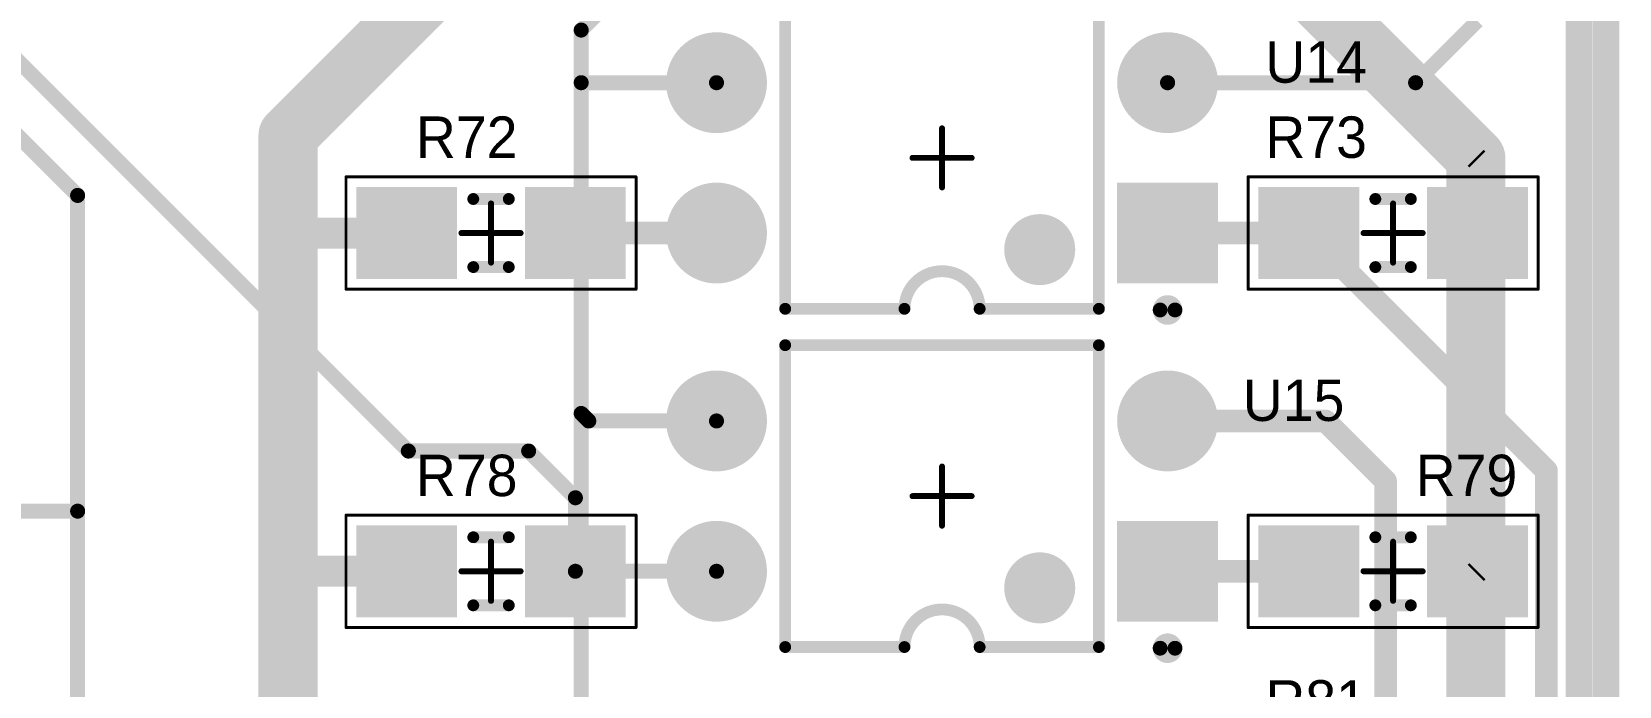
# Model space of a CAD drawing. Header units: millimetres. Extents: x 37 to 246, y 26 to 184.
# Drawn here: x 169.41 to 196.23, y 123.79 to 134.85 of the extents above; entities that cross this region are included whole.
import ezdxf

# ---------------------------------------------------------------- set-up
doc = ezdxf.new("R2010")
doc.units = ezdxf.units.MM
for name, color, linetype in [('BottomLayer', 5, 'Continuous'), ('BottomSolder', 6, 'Continuous'), ('Mechanical15', 56, 'Continuous'), ('MultiLayer', 9, 'Continuous'), ('PadHoleLayer', 156, 'Continuous'), ('TopLayer', 1, 'Continuous'), ('TopOverlay', 2, 'Continuous'), ('TopPaste', 8, 'Continuous'), ('TopSolder', 216, 'Continuous'), ('ViaHoleLayer', 16, 'Continuous')]:
    doc.layers.add(name, color=color, linetype=linetype)

msp = doc.modelspace()

# ---------------------------------------------------------------- linework, layer by layer
at = {"layer": 'BottomLayer'}
for points, const_width in [([(195.904, 87.306), (195.904, 145.091)], 0.254), ([(195.45, 86.998), (195.45, 138.687)], 0.254), ([(178.689, 134.874), (180.975, 137.16)], 0.254), ([(173.736, 133.096), (177.165, 136.525)], 1), ([(190.881, 135.636), (193.802, 132.715)], 1), ([(178.689, 133.985), (178.689, 134.874)], 0.254), ([(178.689, 128.397), (178.689, 133.985)], 0.254), ([(178.689, 133.985), (180.975, 133.985)], 0.254), ([(173.736, 131.445), (173.736, 133.096)], 1), ([(193.802, 124.333), (193.802, 132.715)], 1), ([(173.736, 125.73), (173.736, 131.445)], 1), ([(178.689, 122.047), (178.689, 128.397)], 0.254), ([(178.689, 128.397), (178.816, 128.27)], 0.254), ([(178.816, 128.27), (180.975, 128.27)], 0.254), ([(173.736, 119.38), (173.736, 125.73)], 1), ([(193.802, 122.809), (193.802, 124.333)], 1)]:
    msp.add_lwpolyline(points, dxfattribs=dict(at, const_width=const_width))
for points, const_width in [([(178.625, 134.874, 1), (178.752, 134.874, 1)], 0.127), ([(178.625, 134.874, 1), (178.752, 134.874, 1)], 0.127), ([(180.6, 133.985, 1), (181.35, 133.985, 1)], 0.75), ([(188.22, 133.985, 1), (188.97, 133.985, 1)], 0.75), ([(178.625, 133.985, 1), (178.752, 133.985, 1)], 0.127), ([(178.625, 133.985, 1), (178.752, 133.985, 1)], 0.127), ([(178.625, 133.985, 1), (178.752, 133.985, 1)], 0.127), ([(180.911, 133.985, 1), (181.038, 133.985, 1)], 0.127), ([(173.486, 133.096, 1), (173.986, 133.096, 1)], 0.5), ([(173.486, 133.096, 1), (173.986, 133.096, 1)], 0.5), ([(193.552, 132.715, 1), (194.052, 132.715, 1)], 0.5), ([(193.552, 132.715, 1), (194.052, 132.715, 1)], 0.5), ([(193.602, 132.715, 1), (194.002, 132.715, 1)], 0.4), ([(180.6, 131.445, 1), (181.35, 131.445, 1)], 0.75), ([(173.486, 131.445, 1), (173.986, 131.445, 1)], 0.5), ([(173.486, 131.445, 1), (173.986, 131.445, 1)], 0.5), ([(173.536, 131.445, 1), (173.936, 131.445, 1)], 0.4), ([(180.6, 128.27, 1), (181.35, 128.27, 1)], 0.75), ([(188.22, 128.27, 1), (188.97, 128.27, 1)], 0.75), ([(178.625, 128.397, 1), (178.752, 128.397, 1)], 0.127), ([(178.625, 128.397, 1), (178.752, 128.397, 1)], 0.127), ([(178.625, 128.397, 1), (178.752, 128.397, 1)], 0.127), ([(178.752, 128.27, 1), (178.88, 128.27, 1)], 0.127), ([(178.752, 128.27, 1), (178.88, 128.27, 1)], 0.127), ([(180.911, 128.27, 1), (181.038, 128.27, 1)], 0.127), ([(180.6, 125.73, 1), (181.35, 125.73, 1)], 0.75), ([(173.486, 125.73, 1), (173.986, 125.73, 1)], 0.5), ([(173.486, 125.73, 1), (173.986, 125.73, 1)], 0.5), ([(173.536, 125.73, 1), (173.936, 125.73, 1)], 0.4), ([(193.552, 124.333, 1), (194.052, 124.333, 1)], 0.5), ([(193.552, 124.333, 1), (194.052, 124.333, 1)], 0.5), ([(193.602, 124.333, 1), (194.002, 124.333, 1)], 0.4)]:
    msp.add_lwpolyline(points, format="xyb", close=True, dxfattribs=dict(at, const_width=const_width))
for points in [[(189.345, 132.195), (187.845, 132.195), (189.345, 130.695), (187.845, 130.695)], [(189.345, 126.48), (187.845, 126.48), (189.345, 124.98), (187.845, 124.98)]]:
    msp.add_solid(points, dxfattribs=at)
at = {"layer": 'BottomSolder', "const_width": 0.852}
for points in [[(180.549, 133.985, 1), (181.401, 133.985, 1)], [(188.169, 133.985, 1), (189.021, 133.985, 1)], [(180.549, 131.445, 1), (181.401, 131.445, 1)], [(180.549, 128.27, 1), (181.401, 128.27, 1)], [(188.169, 128.27, 1), (189.021, 128.27, 1)], [(180.549, 125.73, 1), (181.401, 125.73, 1)]]:
    msp.add_lwpolyline(points, format="xyb", close=True, dxfattribs=at)
at = {"layer": 'BottomSolder'}
for points in [[(189.447, 132.297), (187.743, 132.297), (189.447, 130.593), (187.743, 130.593)], [(189.447, 126.582), (187.743, 126.582), (189.447, 124.878), (187.743, 124.878)]]:
    msp.add_solid(points, dxfattribs=at)
at = {"layer": 'Mechanical15'}
for points, const_width in [([(184.785, 132.215), (184.785, 133.215)], 0.1), ([(184.285, 132.715), (185.285, 132.715)], 0.1), ([(174.715, 130.495), (174.715, 132.395)], 0.05), ([(174.715, 132.395), (179.615, 132.395)], 0.05), ([(179.615, 130.495), (179.615, 132.395)], 0.05), ([(189.955, 132.395), (194.855, 132.395)], 0.05), ([(189.955, 130.495), (189.955, 132.395)], 0.05), ([(194.855, 130.495), (194.855, 132.395)], 0.05), ([(177.165, 130.945), (177.165, 131.945)], 0.1), ([(192.405, 130.945), (192.405, 131.945)], 0.1), ([(176.665, 131.445), (177.665, 131.445)], 0.1), ([(191.905, 131.445), (192.905, 131.445)], 0.1), ([(174.715, 130.495), (179.615, 130.495)], 0.05), ([(189.955, 130.495), (194.855, 130.495)], 0.05), ([(184.785, 126.5), (184.785, 127.5)], 0.1), ([(184.285, 127), (185.285, 127)], 0.1), ([(174.715, 124.78), (174.715, 126.68)], 0.05), ([(174.715, 126.68), (179.615, 126.68)], 0.05), ([(179.615, 124.78), (179.615, 126.68)], 0.05), ([(189.955, 126.68), (194.855, 126.68)], 0.05), ([(189.955, 124.78), (189.955, 126.68)], 0.05), ([(194.855, 124.78), (194.855, 126.68)], 0.05), ([(177.165, 125.23), (177.165, 126.23)], 0.1), ([(192.405, 125.23), (192.405, 126.23)], 0.1), ([(176.665, 125.73), (177.665, 125.73)], 0.1), ([(191.905, 125.73), (192.905, 125.73)], 0.1), ([(174.715, 124.78), (179.615, 124.78)], 0.05), ([(189.955, 124.78), (194.855, 124.78)], 0.05)]:
    msp.add_lwpolyline(points, dxfattribs=dict(at, const_width=const_width))
for points, const_width in [([(184.76, 133.215, 1), (184.81, 133.215, 1)], 0.05), ([(184.26, 132.715, 1), (184.31, 132.715, 1)], 0.05), ([(185.26, 132.715, 1), (185.31, 132.715, 1)], 0.05), ([(174.703, 132.395, 1), (174.727, 132.395, 1)], 0.025), ([(174.703, 132.395, 1), (174.727, 132.395, 1)], 0.025), ([(179.603, 132.395, 1), (179.627, 132.395, 1)], 0.025), ([(179.603, 132.395, 1), (179.627, 132.395, 1)], 0.025), ([(184.76, 132.215, 1), (184.81, 132.215, 1)], 0.05), ([(189.943, 132.395, 1), (189.967, 132.395, 1)], 0.025), ([(189.943, 132.395, 1), (189.967, 132.395, 1)], 0.025), ([(194.843, 132.395, 1), (194.867, 132.395, 1)], 0.025), ([(194.843, 132.395, 1), (194.867, 132.395, 1)], 0.025), ([(177.14, 131.945, 1), (177.19, 131.945, 1)], 0.05), ([(192.38, 131.945, 1), (192.43, 131.945, 1)], 0.05), ([(176.64, 131.445, 1), (176.69, 131.445, 1)], 0.05), ([(177.64, 131.445, 1), (177.69, 131.445, 1)], 0.05), ([(191.88, 131.445, 1), (191.93, 131.445, 1)], 0.05), ([(192.88, 131.445, 1), (192.93, 131.445, 1)], 0.05), ([(177.14, 130.945, 1), (177.19, 130.945, 1)], 0.05), ([(192.38, 130.945, 1), (192.43, 130.945, 1)], 0.05), ([(174.703, 130.495, 1), (174.727, 130.495, 1)], 0.025), ([(174.703, 130.495, 1), (174.727, 130.495, 1)], 0.025), ([(179.603, 130.495, 1), (179.627, 130.495, 1)], 0.025), ([(179.603, 130.495, 1), (179.627, 130.495, 1)], 0.025), ([(189.943, 130.495, 1), (189.967, 130.495, 1)], 0.025), ([(189.943, 130.495, 1), (189.967, 130.495, 1)], 0.025), ([(194.843, 130.495, 1), (194.867, 130.495, 1)], 0.025), ([(194.843, 130.495, 1), (194.867, 130.495, 1)], 0.025), ([(184.76, 127.5, 1), (184.81, 127.5, 1)], 0.05), ([(184.26, 127, 1), (184.31, 127, 1)], 0.05), ([(185.26, 127, 1), (185.31, 127, 1)], 0.05), ([(174.703, 126.68, 1), (174.727, 126.68, 1)], 0.025), ([(174.703, 126.68, 1), (174.727, 126.68, 1)], 0.025), ([(179.603, 126.68, 1), (179.627, 126.68, 1)], 0.025), ([(179.603, 126.68, 1), (179.627, 126.68, 1)], 0.025), ([(189.943, 126.68, 1), (189.967, 126.68, 1)], 0.025), ([(189.943, 126.68, 1), (189.967, 126.68, 1)], 0.025), ([(194.843, 126.68, 1), (194.867, 126.68, 1)], 0.025), ([(194.843, 126.68, 1), (194.867, 126.68, 1)], 0.025), ([(184.76, 126.5, 1), (184.81, 126.5, 1)], 0.05), ([(177.14, 126.23, 1), (177.19, 126.23, 1)], 0.05), ([(192.38, 126.23, 1), (192.43, 126.23, 1)], 0.05), ([(176.64, 125.73, 1), (176.69, 125.73, 1)], 0.05), ([(177.64, 125.73, 1), (177.69, 125.73, 1)], 0.05), ([(191.88, 125.73, 1), (191.93, 125.73, 1)], 0.05), ([(192.88, 125.73, 1), (192.93, 125.73, 1)], 0.05), ([(177.14, 125.23, 1), (177.19, 125.23, 1)], 0.05), ([(192.38, 125.23, 1), (192.43, 125.23, 1)], 0.05), ([(174.703, 124.78, 1), (174.727, 124.78, 1)], 0.025), ([(174.703, 124.78, 1), (174.727, 124.78, 1)], 0.025), ([(179.603, 124.78, 1), (179.627, 124.78, 1)], 0.025), ([(179.603, 124.78, 1), (179.627, 124.78, 1)], 0.025), ([(189.943, 124.78, 1), (189.967, 124.78, 1)], 0.025), ([(189.943, 124.78, 1), (189.967, 124.78, 1)], 0.025), ([(194.843, 124.78, 1), (194.867, 124.78, 1)], 0.025), ([(194.843, 124.78, 1), (194.867, 124.78, 1)], 0.025)]:
    msp.add_lwpolyline(points, format="xyb", close=True, dxfattribs=dict(at, const_width=const_width))
at = {"layer": 'MultiLayer', "const_width": 0.4}
for points in [[(193.602, 132.715, 1), (194.002, 132.715, 1)], [(173.536, 131.445, 1), (173.936, 131.445, 1)], [(173.536, 125.73, 1), (173.936, 125.73, 1)], [(193.602, 124.333, 1), (194.002, 124.333, 1)]]:
    msp.add_lwpolyline(points, format="xyb", close=True, dxfattribs=at)
at = {"layer": 'PadHoleLayer', "const_width": 0.45}
for points in [[(180.75, 133.985, 1), (181.2, 133.985, 1)], [(188.37, 133.985, 1), (188.82, 133.985, 1)], [(180.75, 131.445, 1), (181.2, 131.445, 1)], [(188.37, 131.445, 1), (188.82, 131.445, 1)], [(180.75, 128.27, 1), (181.2, 128.27, 1)], [(188.37, 128.27, 1), (188.82, 128.27, 1)], [(180.75, 125.73, 1), (181.2, 125.73, 1)], [(188.37, 125.73, 1), (188.82, 125.73, 1)]]:
    msp.add_lwpolyline(points, format="xyb", close=True, dxfattribs=at)
at = {"layer": 'TopLayer'}
for points, const_width in [([(196.099, 117.309), (196.099, 143.146)], 0.254), ([(195.58, 117.094), (195.58, 138.049)], 0.384), ([(167.513, 136.017), (175.768, 127.762)], 0.254), ([(192.786, 133.985), (193.83, 135.029)], 0.254), ([(188.595, 133.985), (192.786, 133.985)], 0.254), ([(168.895, 133.365), (170.18, 132.08)], 0.254), ([(193.802, 132.715), (193.83, 132.687)], 0.384), ([(193.83, 131.445), (193.83, 132.687)], 0.384), ([(170.18, 126.746), (170.18, 132.08)], 0.254), ([(173.736, 131.445), (175.74, 131.445)], 0.524), ([(178.59, 131.445), (180.975, 131.445)], 0.384), ([(188.595, 131.445), (190.98, 131.445)], 0.384), ([(190.98, 131.445), (194.996, 127.429)], 0.384), ([(188.595, 128.27), (191.262, 128.27)], 0.384), ([(191.262, 128.27), (192.278, 127.254)], 0.384), ([(175.768, 127.762), (177.8, 127.762)], 0.254), ([(177.8, 127.762), (178.59, 126.972)], 0.254), ([(192.278, 117.729), (192.278, 127.254)], 0.384), ([(194.996, 116.523), (194.996, 127.429)], 0.384), ([(168.275, 126.746), (170.18, 126.746)], 0.254), ([(170.18, 123.19), (170.18, 126.746)], 0.254), ([(178.59, 125.73), (178.59, 126.972)], 0.254), ([(173.736, 125.73), (175.74, 125.73)], 0.524), ([(178.59, 125.73), (180.975, 125.73)], 0.254), ([(188.595, 125.73), (190.98, 125.73)], 0.384), ([(193.802, 125.702), (193.83, 125.73)], 0.384), ([(193.802, 124.333), (193.802, 125.702)], 0.384)]:
    msp.add_lwpolyline(points, dxfattribs=dict(at, const_width=const_width))
for points, const_width in [([(180.6, 133.985, 1), (181.35, 133.985, 1)], 0.75), ([(188.22, 133.985, 1), (188.97, 133.985, 1)], 0.75), ([(188.531, 133.985, 1), (188.659, 133.985, 1)], 0.127), ([(192.722, 133.985, 1), (192.85, 133.985, 1)], 0.127), ([(192.722, 133.985, 1), (192.85, 133.985, 1)], 0.127), ([(193.602, 132.715, 1), (194.002, 132.715, 1)], 0.4), ([(193.706, 132.715, 1), (193.898, 132.715, 1)], 0.192), ([(193.734, 132.687, 1), (193.926, 132.687, 1)], 0.192), ([(193.734, 132.687, 1), (193.926, 132.687, 1)], 0.192), ([(170.117, 132.08, 1), (170.244, 132.08, 1)], 0.127), ([(170.117, 132.08, 1), (170.244, 132.08, 1)], 0.127), ([(180.6, 131.445, 1), (181.35, 131.445, 1)], 0.75), ([(173.536, 131.445, 1), (173.936, 131.445, 1)], 0.4), ([(173.605, 131.445, 1), (173.867, 131.445, 1)], 0.262), ([(175.609, 131.445, 1), (175.871, 131.445, 1)], 0.262), ([(178.494, 131.445, 1), (178.686, 131.445, 1)], 0.192), ([(180.879, 131.445, 1), (181.071, 131.445, 1)], 0.192), ([(188.499, 131.445, 1), (188.691, 131.445, 1)], 0.192), ([(190.884, 131.445, 1), (191.076, 131.445, 1)], 0.192), ([(190.884, 131.445, 1), (191.076, 131.445, 1)], 0.192), ([(193.734, 131.445, 1), (193.926, 131.445, 1)], 0.192), ([(180.6, 128.27, 1), (181.35, 128.27, 1)], 0.75), ([(188.22, 128.27, 1), (188.97, 128.27, 1)], 0.75), ([(188.499, 128.27, 1), (188.691, 128.27, 1)], 0.192), ([(191.166, 128.27, 1), (191.358, 128.27, 1)], 0.192), ([(191.166, 128.27, 1), (191.358, 128.27, 1)], 0.192), ([(175.704, 127.762, 1), (175.832, 127.762, 1)], 0.127), ([(175.704, 127.762, 1), (175.832, 127.762, 1)], 0.127), ([(177.737, 127.762, 1), (177.863, 127.762, 1)], 0.127), ([(177.737, 127.762, 1), (177.863, 127.762, 1)], 0.127), ([(192.182, 127.254, 1), (192.374, 127.254, 1)], 0.192), ([(192.182, 127.254, 1), (192.374, 127.254, 1)], 0.192), ([(194.9, 127.429, 1), (195.092, 127.429, 1)], 0.192), ([(194.9, 127.429, 1), (195.092, 127.429, 1)], 0.192), ([(170.117, 126.746, 1), (170.244, 126.746, 1)], 0.127), ([(170.117, 126.746, 1), (170.244, 126.746, 1)], 0.127), ([(170.117, 126.746, 1), (170.244, 126.746, 1)], 0.127), ([(178.527, 126.972, 1), (178.654, 126.972, 1)], 0.127), ([(178.527, 126.972, 1), (178.654, 126.972, 1)], 0.127), ([(180.6, 125.73, 1), (181.35, 125.73, 1)], 0.75), ([(173.536, 125.73, 1), (173.936, 125.73, 1)], 0.4), ([(173.605, 125.73, 1), (173.867, 125.73, 1)], 0.262), ([(175.609, 125.73, 1), (175.871, 125.73, 1)], 0.262), ([(178.527, 125.73, 1), (178.654, 125.73, 1)], 0.127), ([(178.527, 125.73, 1), (178.654, 125.73, 1)], 0.127), ([(180.911, 125.73, 1), (181.038, 125.73, 1)], 0.127), ([(188.499, 125.73, 1), (188.691, 125.73, 1)], 0.192), ([(190.884, 125.73, 1), (191.076, 125.73, 1)], 0.192), ([(193.706, 125.702, 1), (193.898, 125.702, 1)], 0.192), ([(193.706, 125.702, 1), (193.898, 125.702, 1)], 0.192), ([(193.734, 125.73, 1), (193.926, 125.73, 1)], 0.192), ([(193.602, 124.333, 1), (194.002, 124.333, 1)], 0.4), ([(193.706, 124.333, 1), (193.898, 124.333, 1)], 0.192)]:
    msp.add_lwpolyline(points, format="xyb", close=True, dxfattribs=dict(at, const_width=const_width))
for points in [[(174.99, 132.12), (174.99, 130.77), (176.49, 132.12), (176.49, 130.77)], [(177.84, 132.12), (177.84, 130.77), (179.34, 132.12), (179.34, 130.77)], [(189.345, 132.195), (187.845, 132.195), (189.345, 130.695), (187.845, 130.695)], [(191.73, 130.77), (191.73, 132.12), (190.23, 130.77), (190.23, 132.12)], [(194.58, 130.77), (194.58, 132.12), (193.08, 130.77), (193.08, 132.12)], [(174.99, 126.405), (174.99, 125.055), (176.49, 126.405), (176.49, 125.055)], [(177.84, 126.405), (177.84, 125.055), (179.34, 126.405), (179.34, 125.055)], [(189.345, 126.48), (187.845, 126.48), (189.345, 124.98), (187.845, 124.98)], [(191.73, 125.055), (191.73, 126.405), (190.23, 125.055), (190.23, 126.405)], [(194.58, 125.055), (194.58, 126.405), (193.08, 125.055), (193.08, 126.405)]]:
    msp.add_solid(points, dxfattribs=at)
at = {"layer": 'TopOverlay', "const_width": 0.2}
for points in [[(182.135, 130.165), (182.135, 135.265)], [(187.435, 130.165), (187.435, 135.265)], [(176.865, 132.02), (177.465, 132.02)], [(192.105, 132.02), (192.705, 132.02)], [(176.865, 130.87), (177.465, 130.87)], [(192.105, 130.87), (192.705, 130.87)], [(182.135, 130.165), (184.15, 130.165)], [(185.42, 130.165), (187.435, 130.165)], [(182.135, 129.55), (187.435, 129.55)], [(182.135, 124.45), (182.135, 129.55)], [(187.435, 124.45), (187.435, 129.55)], [(176.865, 126.305), (177.465, 126.305)], [(192.105, 126.305), (192.705, 126.305)], [(176.865, 125.155), (177.465, 125.155)], [(192.105, 125.155), (192.705, 125.155)], [(182.135, 124.45), (184.15, 124.45)], [(185.42, 124.45), (187.435, 124.45)]]:
    msp.add_lwpolyline(points, dxfattribs=at)
at = {"layer": 'TopOverlay'}
for points, const_width in [([(176.815, 132.02, 1), (176.915, 132.02, 1)], 0.1), ([(177.415, 132.02, 1), (177.515, 132.02, 1)], 0.1), ([(192.055, 132.02, 1), (192.155, 132.02, 1)], 0.1), ([(192.655, 132.02, 1), (192.755, 132.02, 1)], 0.1), ([(186.735, 131.165, 1), (186.135, 131.165, 1)], 0.6), ([(185.985, 131.165, 1), (186.285, 131.165, 1)], 0.3), ([(186.585, 131.165, 1), (186.885, 131.165, 1)], 0.3), ([(176.815, 130.87, 1), (176.915, 130.87, 1)], 0.1), ([(177.415, 130.87, 1), (177.515, 130.87, 1)], 0.1), ([(192.055, 130.87, 1), (192.155, 130.87, 1)], 0.1), ([(192.655, 130.87, 1), (192.755, 130.87, 1)], 0.1), ([(188.72, 130.145, 1), (188.47, 130.145, 1)], 0.25), ([(182.085, 130.165, 1), (182.185, 130.165, 1)], 0.1), ([(182.085, 130.165, 1), (182.185, 130.165, 1)], 0.1), ([(184.1, 130.165, 1), (184.2, 130.165, 1)], 0.1), ([(184.1, 130.165, 1), (184.2, 130.165, 1)], 0.1), ([(185.37, 130.165, 1), (185.47, 130.165, 1)], 0.1), ([(185.37, 130.165, 1), (185.47, 130.165, 1)], 0.1), ([(187.385, 130.165, 1), (187.485, 130.165, 1)], 0.1), ([(187.385, 130.165, 1), (187.485, 130.165, 1)], 0.1), ([(188.407, 130.145, 1), (188.532, 130.145, 1)], 0.125), ([(188.658, 130.145, 1), (188.783, 130.145, 1)], 0.125), ([(182.085, 129.55, 1), (182.185, 129.55, 1)], 0.1), ([(182.085, 129.55, 1), (182.185, 129.55, 1)], 0.1), ([(187.385, 129.55, 1), (187.485, 129.55, 1)], 0.1), ([(187.385, 129.55, 1), (187.485, 129.55, 1)], 0.1), ([(176.815, 126.305, 1), (176.915, 126.305, 1)], 0.1), ([(177.415, 126.305, 1), (177.515, 126.305, 1)], 0.1), ([(192.055, 126.305, 1), (192.155, 126.305, 1)], 0.1), ([(192.655, 126.305, 1), (192.755, 126.305, 1)], 0.1), ([(186.735, 125.45, 1), (186.135, 125.45, 1)], 0.6), ([(185.985, 125.45, 1), (186.285, 125.45, 1)], 0.3), ([(186.585, 125.45, 1), (186.885, 125.45, 1)], 0.3), ([(176.815, 125.155, 1), (176.915, 125.155, 1)], 0.1), ([(177.415, 125.155, 1), (177.515, 125.155, 1)], 0.1), ([(192.055, 125.155, 1), (192.155, 125.155, 1)], 0.1), ([(192.655, 125.155, 1), (192.755, 125.155, 1)], 0.1), ([(182.085, 124.45, 1), (182.185, 124.45, 1)], 0.1), ([(182.085, 124.45, 1), (182.185, 124.45, 1)], 0.1), ([(184.1, 124.45, 1), (184.2, 124.45, 1)], 0.1), ([(184.1, 124.45, 1), (184.2, 124.45, 1)], 0.1), ([(185.37, 124.45, 1), (185.47, 124.45, 1)], 0.1), ([(185.37, 124.45, 1), (185.47, 124.45, 1)], 0.1), ([(187.385, 124.45, 1), (187.485, 124.45, 1)], 0.1), ([(187.385, 124.45, 1), (187.485, 124.45, 1)], 0.1), ([(188.72, 124.43, 1), (188.47, 124.43, 1)], 0.25), ([(188.407, 124.43, 1), (188.532, 124.43, 1)], 0.125), ([(188.658, 124.43, 1), (188.783, 124.43, 1)], 0.125)]:
    msp.add_lwpolyline(points, format="xyb", close=True, dxfattribs=dict(at, const_width=const_width))
at = {"layer": 'TopOverlay', "const_width": 0.2}
for points in [[(184.15, 130.165, -1), (185.42, 130.165)], [(184.15, 124.45, -1), (185.42, 124.45)]]:
    msp.add_lwpolyline(points, format="xyb", dxfattribs=at)
at = {"layer": 'TopPaste'}
for points in [[(174.99, 132.12), (174.99, 130.77), (176.49, 132.12), (176.49, 130.77)], [(177.84, 132.12), (177.84, 130.77), (179.34, 132.12), (179.34, 130.77)], [(191.73, 130.77), (191.73, 132.12), (190.23, 130.77), (190.23, 132.12)], [(194.58, 130.77), (194.58, 132.12), (193.08, 130.77), (193.08, 132.12)], [(174.99, 126.405), (174.99, 125.055), (176.49, 126.405), (176.49, 125.055)], [(177.84, 126.405), (177.84, 125.055), (179.34, 126.405), (179.34, 125.055)], [(191.73, 125.055), (191.73, 126.405), (190.23, 125.055), (190.23, 126.405)], [(194.58, 125.055), (194.58, 126.405), (193.08, 125.055), (193.08, 126.405)]]:
    msp.add_solid(points, dxfattribs=at)
at = {"layer": 'TopSolder', "const_width": 0.852}
for points in [[(180.549, 133.985, 1), (181.401, 133.985, 1)], [(188.169, 133.985, 1), (189.021, 133.985, 1)], [(180.549, 131.445, 1), (181.401, 131.445, 1)], [(180.549, 128.27, 1), (181.401, 128.27, 1)], [(188.169, 128.27, 1), (189.021, 128.27, 1)], [(180.549, 125.73, 1), (181.401, 125.73, 1)]]:
    msp.add_lwpolyline(points, format="xyb", close=True, dxfattribs=at)
at = {"layer": 'TopSolder'}
for points in [[(189.447, 132.297), (187.743, 132.297), (189.447, 130.593), (187.743, 130.593)], [(174.888, 132.222), (174.888, 130.668), (176.592, 132.222), (176.592, 130.668)], [(177.738, 132.222), (177.738, 130.668), (179.442, 132.222), (179.442, 130.668)], [(191.832, 130.668), (191.832, 132.222), (190.128, 130.668), (190.128, 132.222)], [(194.682, 130.668), (194.682, 132.222), (192.978, 130.668), (192.978, 132.222)], [(174.888, 126.507), (174.888, 124.953), (176.592, 126.507), (176.592, 124.953)], [(177.738, 126.507), (177.738, 124.953), (179.442, 126.507), (179.442, 124.953)], [(189.447, 126.582), (187.743, 126.582), (189.447, 124.878), (187.743, 124.878)], [(191.832, 124.953), (191.832, 126.507), (190.128, 124.953), (190.128, 126.507)], [(194.682, 124.953), (194.682, 126.507), (192.978, 124.953), (192.978, 126.507)]]:
    msp.add_solid(points, dxfattribs=at)
at = {"layer": 'ViaHoleLayer', "const_width": 0.2}
for points in [[(193.702, 132.715, 1), (193.902, 132.715, 1)], [(173.636, 131.445, 1), (173.836, 131.445, 1)], [(173.636, 125.73, 1), (173.836, 125.73, 1)], [(193.702, 124.333, 1), (193.902, 124.333, 1)]]:
    msp.add_lwpolyline(points, format="xyb", close=True, dxfattribs=at)

# ---------------------------------------------------------------- texts
at = {"layer": 'TopOverlay'}
for s, p in [('U14', (190.246, 133.985)), ('R72', (175.895, 132.715)), ('R73', (190.246, 132.715)), ('U15', (189.865, 128.27)), ('R78', (175.895, 127)), ('R79', (192.786, 127)), ('R81', (190.246, 123.19))]:
    msp.add_text(s, height=0.7, dxfattribs=at).set_placement(p)

doc.saveas('drawing.dxf')
